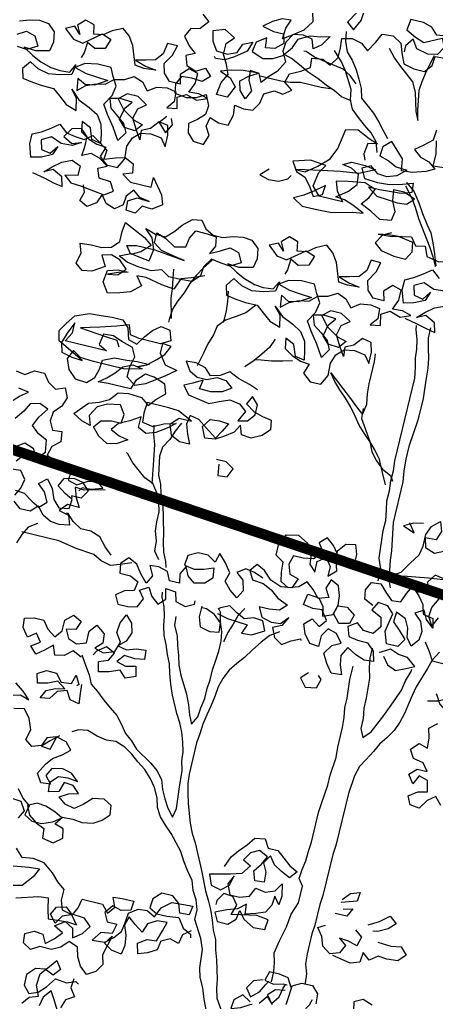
# Model space of a CAD drawing. Header units: inches. Extents: x 350994 to 353538, y 1581369 to 1583842.
# Drawn here: x 351421.626 to 351422.426, y 1583237.368 to 1583239.254 of the extents above; entities that cross this region are included whole.
import ezdxf

# ---------------------------------------------------------------- set-up
doc = ezdxf.new("R2010")
doc.units = ezdxf.units.IN
doc.header["$MEASUREMENT"] = 0
doc.linetypes.add('1', pattern=[0])
doc.linetypes.add('DASHDOTX2', pattern=[2, 1, -0.5, 0, -0.5])
doc.layers.add('CULVERT', color=255, linetype='1')
doc.layers.add('TREE', color=81, linetype='1')

# ---------------------------------------------------------------- blocks, each defined once
blk = doc.blocks.new('TREE_4')
at = {"color": 94}
for points in [[(-1019.7, 7750.7), (-993.7, 7730.4), (-1016.9, 7701.5), (-1048.7, 7692.9), (-1063.2, 7664), (-1040, 7635), (-1014, 7614.8), (-1043, 7600.4), (-1031.4, 7568.5), (-996.8, 7556.9), (-967.8, 7574.3), (-944.7, 7551.1), (-967.9, 7528), (-1005.4, 7530.9), (-1040.1, 7528.1), (-1054.6, 7499.2), (-1048.9, 7467.4), (-1008.4, 7461.5), (-973.7, 7470.2), (-944.8, 7487.5), (-927.5, 7452.8), (-930.4, 7421), (-953.5, 7397.9), (-979.6, 7377.7), (-973.8, 7345.9), (-950.7, 7322.7), (-913.1, 7319.8), (-901.5, 7354.5), (-918.8, 7383.4), (-913, 7415.2), (-881.2, 7403.6), (-846.5, 7403.6), (-837.8, 7441.1), (-840.7, 7475.8), (-808.9, 7470), (-777.1, 7472.9), (-759.7, 7501.8), (-753.9, 7536.5), (-722.1, 7553.8), (-690.3, 7550.9), (-664.2, 7571.1), (-693.1, 7591.4), (-684.4, 7623.2), (-649.7, 7640.5), (-620.8, 7660.7), (-623.6, 7692.5), (-586.1, 7698.2), (-557.2, 7683.8), (-536.9, 7715.5), (-536.9, 7750.2), (-539.7, 7782), (-505, 7790.7), (-470.3, 7782), (-444.3, 7761.7), (-424.1, 7796.4), (-409.6, 7828.2), (-372, 7831), (-340.2, 7813.7), (-328.7, 7781.9), (-314.2, 7747.1), (-276.7, 7738.4), (-239.1, 7738.4), (-218.8, 7764.4), (-215.9, 7796.2), (-184.1, 7799.1)], [(-192.6, 7943.6), (-186.9, 7908.9), (-158, 7891.6), (-186.9, 7874.2), (-227.4, 7868.5), (-250.5, 7891.7), (-282.3, 7900.4), (-325.7, 7900.4), (-331.5, 7862.8), (-296.8, 7845.4), (-265, 7833.8), (-207.1, 7862.7), (-192.7, 7833.8), (-210.1, 7804.9), (-241.9, 7799.1), (-282.4, 7807.8), (-302.6, 7836.8), (-322.8, 7807.9), (-322.9, 7787.6)], [(-510.7, 7880.3), (-533.9, 7839.9), (-507.9, 7819.6), (-490.5, 7857.2), (-487.6, 7889)], [(-658.2, 7845.8), (-649.6, 7814), (-672.7, 7779.3), (-707.4, 7753.3), (-736.4, 7733.1), (-733.4, 7770.7), (-721.9, 7802.5), (-753.7, 7799.6), (-782.6, 7782.3), (-811.5, 7759.2), (-771.1, 7750.5), (-736.4, 7750.4), (-727.7, 7718.6), (-753.8, 7695.5), (-785.6, 7689.8), (-788.4, 7724.4), (-820.3, 7701.3), (-826.1, 7666.7), (-785.6, 7652.2), (-750.9, 7660.8), (-722, 7678.1), (-695.9, 7712.8), (-684.3, 7744.6), (-646.7, 7764.8), (-612, 7770.5), (-580.2, 7779.2), (-600.5, 7744.5), (-626.5, 7724.3), (-638, 7756.1), (-669.8, 7761.9), (-704.5, 7756.2), (-721.9, 7724.4), (-724.8, 7692.6), (-707.5, 7657.9), (-727.8, 7620.3), (-751, 7597.2), (-771.2, 7571.2), (-785.6, 7600.1), (-817.4, 7603), (-814.6, 7568.3), (-797.3, 7536.5), (-811.8, 7504.7), (-834.9, 7527.9), (-843.5, 7559.7), (-817.5, 7582.8), (-788.5, 7600.1), (-840.6, 7597.3), (-881.1, 7588.6), (-915.8, 7577.1), (-878.2, 7562.6), (-855.1, 7536.6), (-872.5, 7496.1), (-910.1, 7496.1), (-904.2, 7539.5), (-886.9, 7571.3), (-901.3, 7603.1), (-918.6, 7634.9), (-918.6, 7672.5), (-895.4, 7698.5), (-933, 7718.8), (-973.5, 7704.4), (-964.8, 7669.7), (-944.6, 7640.7), (-907, 7637.8), (-875.2, 7652.2), (-863.6, 7684), (-831.8, 7698.5), (-843.4, 7663.8), (-881, 7634.9), (-910, 7617.6), (-941.8, 7614.7), (-947.5, 7620.5)], [(-531, 7808.1), (-525.3, 7776.3), (-510.8, 7741.5), (-487.7, 7718.4), (-467.5, 7689.5), (-450.2, 7660.5), (-435.8, 7631.6), (-427.1, 7599.8), (-375.1, 7559.3), (-352, 7536.1), (-328.9, 7510.1), (-308.7, 7486.9)], [(-374.9, 7787.7), (-348.9, 7758.7), (-322.9, 7735.6), (-270.9, 7695.1), (-253.6, 7663.2), (-236.3, 7599.6), (-221.9, 7570.7), (-230.5, 7605.4), (-236.3, 7637.2), (-242, 7671.9), (-239.1, 7703.7), (-233.3, 7741.3), (-218.8, 7799.1)], [(-331.9, 7432), (-343.4, 7466.7), (-366.5, 7492.8), (-395.4, 7513), (-421.4, 7533.3), (-447.4, 7556.4), (-461.8, 7585.4), (-467.6, 7620.1), (-502.2, 7677.9), (-522.4, 7704), (-554.2, 7735.8)], [(-456, 7643.2), (-482, 7666.3), (-510.9, 7680.8), (-542.7, 7686.6), (-577.4, 7692.5), (-615, 7698.3), (-646.8, 7709.9), (-655.4, 7709.9)], [(-458.9, 7582.5), (-493.6, 7588.3), (-522.5, 7602.8), (-554.3, 7614.4), (-586.1, 7628.9), (-623.7, 7643.3), (-658.4, 7660.7), (-690.2, 7675.2), (-713.3, 7681)], [(-1619.5, 7536.8), (-1590.6, 7554.1), (-1558.8, 7545.4), (-1541.5, 7513.6), (-1576.2, 7493.4), (-1608, 7496.3)], [(-1622.4, 7583.1), (-1587.7, 7594.6), (-1555.9, 7600.4), (-1524.1, 7597.4), (-1498.1, 7574.3), (-1492.3, 7539.6), (-1498.1, 7507.8), (-1544.4, 7496.3), (-1584.9, 7499.2), (-1550.2, 7478.9), (-1518.4, 7464.4), (-1480.8, 7452.8), (-1449, 7449.9), (-1414.3, 7452.8), (-1399.9, 7481.7), (-1405.7, 7447), (-1446.2, 7435.5), (-1483.8, 7429.7), (-1521.3, 7438.4), (-1553.1, 7455.8), (-1573.4, 7426.9), (-1564.7, 7395.1), (-1530, 7389.3), (-1495.4, 7386.3), (-1454.9, 7386.3), (-1428.9, 7366), (-1400, 7342.9), (-1362.4, 7331.3), (-1371, 7371.8), (-1394.1, 7397.8), (-1362.4, 7368.9), (-1321.9, 7351.5), (-1290.1, 7334.1), (-1269.9, 7305.2), (-1261.3, 7273.4), (-1255.5, 7241.6), (-1287.3, 7247.4), (-1301.7, 7285), (-1333.5, 7299.5), (-1327.8, 7264.8), (-1298.9, 7247.4), (-1267.1, 7235.8), (-1235.3, 7232.9), (-1246.9, 7198.2), (-1218, 7175), (-1180.4, 7175), (-1163, 7209.7), (-1165.9, 7253), (-1154.3, 7284.8), (-1131.1, 7307.9), (-1096.4, 7313.7), (-1058.8, 7307.9), (-1038.6, 7281.8), (-1038.6, 7322.3), (-1047.2, 7354.1), (-1079, 7359.9), (-1102.2, 7331.1), (-1131.1, 7316.6), (-1128.3, 7284.8), (-1148.5, 7316.6), (-1168.7, 7351.4), (-1160, 7386), (-1133.9, 7406.3), (-1168.6, 7426.5), (-1206.2, 7426.6), (-1232.2, 7403.5), (-1206.2, 7371.6), (-1162.9, 7345.6), (-1131.1, 7336.9), (-1151.4, 7310.9), (-1188.9, 7313.8), (-1212.1, 7336.9), (-1203.3, 7377.4), (-1183.1, 7403.4), (-1226.4, 7406.3), (-1261.1, 7397.7), (-1249.6, 7365.9), (-1220.7, 7345.6), (-1194.7, 7325.4), (-1180.3, 7296.4), (-1200.6, 7264.6), (-1226.5, 7305.1), (-1255.4, 7342.8), (-1275.6, 7374.6), (-1255.4, 7409.3), (-1249.5, 7443.9), (-1266.9, 7472.9), (-1281.3, 7501.8), (-1327.6, 7501.8), (-1370.9, 7493.2), (-1399.9, 7473), (-1359.4, 7461.4), (-1321.8, 7458.5), (-1281.3, 7455.5), (-1321.8, 7429.6), (-1353.6, 7423.8), (-1382.5, 7438.3), (-1376.8, 7397.8), (-1350.8, 7420.9), (-1318.9, 7435.3), (-1287.1, 7441.1), (-1261.1, 7464.2), (-1226.4, 7472.8), (-1197.5, 7490.2), (-1165.7, 7478.6), (-1142.6, 7452.5), (-1113.6, 7472.7), (-1078.9, 7478.5), (-1047.1, 7472.7), (-1044.3, 7438), (-1064.5, 7412), (-1029.8, 7417.7), (-1038.5, 7455.3), (-1009.5, 7472.6), (-972, 7461), (-937.3, 7475.5), (-969, 7484.2), (-1003.7, 7481.3), (-989.3, 7516), (-989.2, 7550.7), (-1021, 7559.4), (-1047.1, 7533.4), (-1038.4, 7501.6), (-1076, 7501.6), (-1099.1, 7524.8), (-1107.8, 7556.6), (-1087.5, 7591.3), (-1078.8, 7625.9), (-1113.5, 7626), (-1119.3, 7588.4), (-1139.6, 7562.4), (-1171.4, 7553.7), (-1206.1, 7545.1), (-1168.5, 7533.5), (-1130.9, 7527.7), (-1171.4, 7524.8), (-1203.2, 7527.8), (-1226.3, 7591.4), (-1246.5, 7620.3), (-1272.5, 7640.6), (-1307.2, 7623.3), (-1333.2, 7603), (-1365.1, 7597.3), (-1370.8, 7629.1), (-1402.6, 7637.8), (-1425.8, 7614.7), (-1411.3, 7585.8), (-1434.4, 7608.9), (-1463.4, 7594.5), (-1428.7, 7565.5), (-1394, 7559.7), (-1336.1, 7605.9), (-1304.3, 7594.3), (-1315.9, 7559.7), (-1350.6, 7551), (-1379.5, 7565.5), (-1382.5, 7527.9), (-1388.3, 7510.6)], [(-97.7, 7434.7), (-135.3, 7431.8), (-135.2, 7475.2), (-143.9, 7518.6)], [(-152.5, 7553.3), (-155.4, 7518.6), (-184.4, 7492.6), (-210.4, 7472.4), (-184.4, 7452.1), (-152.6, 7443.4), (-126.6, 7423.1), (-155.5, 7408.7), (-198.9, 7394.3), (-236.5, 7391.4), (-242.2, 7431.9), (-291.3, 7481.1), (-317.4, 7455.1), (-320.3, 7423.3), (-288.5, 7414.6), (-256.7, 7400.1), (-219.1, 7397.2), (-248.1, 7371.2), (-279.9, 7359.7), (-311.7, 7362.6), (-340.6, 7382.9), (-369.5, 7368.4), (-352.2, 7336.6), (-305.9, 7333.7), (-265.5, 7336.5), (-222.1, 7348.1), (-187.4, 7359.6), (-184.5, 7327.8), (-219.2, 7316.3), (-259.7, 7313.4), (-294.4, 7310.5), (-332, 7310.6), (-297.3, 7287.4), (-256.8, 7284.5), (-225, 7281.6), (-193.2, 7284.4), (-170.1, 7307.5), (-210.5, 7322), (-248.1, 7322.1), (-242.4, 7284.5), (-225.1, 7249.8), (-230.9, 7218), (-268.5, 7212.2), (-306, 7232.5), (-343.6, 7249.9), (-323.3, 7275.9), (-308.9, 7307.7), (-346.4, 7322.2), (-404.3, 7313.5), (-444.7, 7304.9), (-433.2, 7273.1), (-407.2, 7241.3), (-488.2, 7241.3), (-517.1, 7270.3), (-508.3, 7319.4), (-491, 7348.3), (-545.9, 7354.1), (-603.7, 7336.8), (-583.5, 7305), (-551.7, 7293.4), (-528.6, 7267.4), (-508.4, 7235.6), (-479.5, 7250), (-476.6, 7281.8), (-508.4, 7255.8), (-540.2, 7232.7), (-572, 7215.4), (-537.4, 7195.1), (-485.3, 7195.1), (-433.3, 7197.9), (-363.9, 7215.2), (-329.2, 7220.9), (-369.6, 7238.3), (-401.4, 7249.9), (-433.2, 7252.8), (-395.6, 7281.7), (-372.5, 7310.6), (-375.3, 7345.3), (-404.2, 7359.8), (-436, 7365.6), (-407.1, 7380), (-360.8, 7380), (-323.2, 7374.2), (-375.3, 7348.2), (-438.9, 7339.6), (-502.5, 7328.1), (-557.5, 7316.6), (-589.3, 7310.8), (-554.6, 7310.8), (-517, 7339.7), (-482.3, 7374.3), (-464.9, 7414.8), (-453.3, 7484.2), (-412.8, 7492.8), (-369.4, 7472.5), (-337.6, 7460.9), (-369.4, 7455.2), (-375.2, 7417.6), (-366.6, 7397.3)], [(-537, 7605.7), (-568.8, 7602.8), (-641.1, 7602.9), (-675.8, 7594.2), (-707.6, 7591.4), (-779.9, 7591.4)], [(-1057.6, 7383.5), (-1077.9, 7357.5), (-1049, 7328.6), (-1031.6, 7360.4), (-1040.3, 7380.6)], [(-210.5, 7356.7), (-178.7, 7333.6), (-152.7, 7298.8), (-132.5, 7267), (-109.4, 7235.2), (-89.2, 7209.2), (-74.8, 7177.3), (-60.3, 7142.6), (-48.8, 7110.8), (-45.9, 7105)], [(-210.5, 7345.2), (-181.6, 7310.4), (-161.4, 7281.5), (-141.2, 7246.8), (-80.6, 7160), (-63.3, 7131.1), (-48.8, 7102.1), (-48.8, 7099.3)], [(-1458, 7090.7), (-1414.6, 7082), (-1379.9, 7073.3), (-1348.1, 7067.5), (-1356.8, 7099.3), (-1391.5, 7116.7), (-1420.4, 7102.3), (-1397.2, 7125.4), (-1368.3, 7148.5), (-1336.5, 7162.9), (-1304.7, 7151.3), (-1304.7, 7116.6), (-1348.1, 7108), (-1322.1, 7087.7), (-1287.4, 7084.8), (-1241.2, 7079), (-1203.6, 7073.2), (-1174.6, 7093.4), (-1192, 7122.3), (-1232.4, 7125.2), (-1244, 7157), (-1215, 7171.5), (-1246.8, 7191.7), (-1278.6, 7200.4), (-1307.6, 7186), (-1304.6, 7217.8), (-1304.6, 7252.5), (-1330.6, 7275.7), (-1362.4, 7267), (-1382.7, 7235.2), (-1350.9, 7217.9), (-1319.1, 7229.4), (-1348, 7212.1), (-1385.6, 7209.2), (-1423.2, 7223.7), (-1455, 7206.4), (-1446.3, 7174.6), (-1414.5, 7168.8), (-1394.3, 7197.7), (-1405.9, 7165.9), (-1440.6, 7148.5), (-1475.3, 7139.9), (-1489.7, 7183.3), (-1489.7, 7218), (-1460.7, 7232.4), (-1431.8, 7252.6), (-1405.8, 7272.8), (-1376.9, 7249.7), (-1345.1, 7243.9), (-1313.3, 7240.9), (-1287.2, 7261.2), (-1258.3, 7243.8), (-1229.5, 7223.5), (-1232.4, 7191.7), (-1194.8, 7206.1), (-1163, 7214.8), (-1131.2, 7200.3), (-1125.4, 7168.5), (-1157.2, 7157), (-1125.4, 7136.7), (-1053.2, 7136.6), (-1053.1, 7171.3), (-1012.7, 7119.2), (-1001.2, 7087.4), (-1033, 7064.3), (-1067.7, 7067.2), (-1085.1, 7038.3), (-1116.9, 7041.3), (-1119.7, 7073.1), (-1090.8, 7090.4), (-1047.4, 7087.5), (-1082.1, 7093.3), (-1108.1, 7113.5), (-1128.4, 7087.5), (-1131.3, 7055.7), (-1157.3, 7035.5), (-1189.1, 7047.1), (-1209.4, 7073.2), (-1220.9, 7041.4), (-1249.9, 7021.2), (-1278.8, 7035.6), (-1270.1, 7067.4), (-1278.7, 7090.6)], [(-676.1, 7290.7), (-702.1, 7264.7), (-670.3, 7256), (-635.6, 7258.8), (-606.7, 7273.2), (-598, 7287.7)], [(-219.3, 7177.5), (-248.3, 7163), (-265.6, 7131.3), (-239.6, 7111), (-193.4, 7102.3), (-152.9, 7102.2), (-135.5, 7131.1), (-141.3, 7162.9), (-193.3, 7171.7), (-228, 7168.8), (-262.7, 7163.1), (-222.2, 7165.9), (-181.8, 7174.5), (-149.9, 7180.3), (-129.7, 7154.3), (-97.9, 7160), (-83.5, 7128.2), (-40.1, 7119.5), (-8.3, 7128.1), (-2.5, 7131)], [(-803.6, 6886), (-847, 6868.7), (-881.7, 6857.1), (-896.2, 6816.7), (-939.6, 6822.5), (-997.4, 6834.1), (-1029.2, 6831.3), (-1006.1, 6802.3), (-1037.9, 6773.4), (-1072.7, 6761.9), (-1113.1, 6750.4), (-1136.2, 6785.1), (-1130.4, 6825.6), (-1095.7, 6837.1), (-1061, 6837.1), (-1092.8, 6828.4), (-1127.5, 6814), (-1092.8, 6819.8), (-1069.7, 6845.8), (-1098.6, 6871.8), (-1130.4, 6880.5), (-1162.2, 6871.9), (-1142, 6837.1), (-1182.5, 6811.2), (-1214.3, 6805.4), (-1240.3, 6825.7), (-1231.6, 6863.2), (-1243.1, 6895.1), (-1205.5, 6897.9), (-1167.9, 6897.9), (-1136.1, 6906.5), (-1113, 6932.5), (-1112.9, 6967.2), (-1110, 6999), (-1078.2, 6984.5), (-1034.9, 6964.3), (-1006, 6944), (-1034.9, 6915.1), (-1066.7, 6897.8), (-1087, 6923.8), (-1055.1, 6932.5), (-994.4, 6932.4), (-884.6, 6920.8), (-925, 6926.6), (-968.4, 6935.3), (-997.3, 6955.6), (-997.3, 6990.2), (-962.6, 6978.7), (-927.9, 6958.4), (-890.3, 6967), (-884.5, 6998.8), (-870, 7027.7), (-829.5, 7027.7), (-797.7, 7024.8), (-792, 6993), (-806.5, 6964.1), (-771.8, 6981.4), (-742.8, 6998.7), (-711, 6990), (-693.7, 6958.2), (-728.4, 6938), (-760.2, 6940.9), (-794.9, 6946.7), (-815.2, 6914.9), (-818.1, 6883.1), (-841.3, 6857.1), (-881.7, 6854.3), (-922.2, 6854.3), (-951.1, 6871.7), (-985.8, 6860.1), (-1032.1, 6863.1), (-1072.6, 6868.9), (-1104.3, 6883.4), (-1066.7, 6900.7), (-1032.1, 6894.9), (-1000.3, 6891.9), (-994.4, 6932.4), (-1008.9, 6970), (-1037.7, 6996.1), (-1000.2, 6984.5), (-965.5, 6984.4), (-939.4, 7010.4), (-919.2, 7036.4), (-890.2, 7062.4), (-858.4, 7068.2), (-838.2, 7042.1), (-809.3, 7027.7), (-774.6, 7027.6), (-739.9, 7039.2), (-708.1, 7044.9), (-676.3, 7042), (-650.3, 7018.8), (-644.5, 6984.1), (-650.3, 6952.3), (-696.6, 6940.8), (-737.1, 6943.8), (-702.4, 6923.5), (-670.6, 6909), (-633.1, 6897.4), (-601.2, 6894.5), (-566.6, 6897.3), (-552.1, 6926.2), (-557.9, 6891.5), (-598.4, 6880), (-636, 6874.3), (-673.5, 6883), (-705.3, 6900.4), (-725.6, 6871.5), (-717, 6839.6), (-682.3, 6833.8), (-647.6, 6830.9), (-607.1, 6830.9), (-581.1, 6810.6), (-552.2, 6787.5), (-514.6, 6775.9), (-523.3, 6816.3), (-546.4, 6842.4), (-514.6, 6813.4), (-474.1, 6796.1), (-442.3, 6778.7), (-422.1, 6749.7), (-413.5, 6717.9), (-407.7, 6686.1), (-439.5, 6691.9), (-453.9, 6729.5), (-485.7, 6744), (-480, 6709.3), (-451.1, 6691.9), (-419.3, 6680.4), (-387.5, 6677.4), (-399.1, 6642.7), (-370.2, 6619.6), (-332.6, 6619.6), (-315.2, 6654.2), (-318.1, 6697.6), (-306.5, 6729.4), (-283.3, 6752.5), (-248.6, 6758.3), (-211.1, 6752.4), (-190.8, 6726.4), (-190.8, 6766.9), (-199.4, 6798.7), (-231.2, 6804.5), (-254.4, 6775.6), (-283.3, 6761.2), (-280.5, 6729.4), (-300.7, 6761.2), (-320.9, 6795.9), (-312.2, 6830.6), (-286.1, 6850.8), (-320.8, 6871.1), (-358.4, 6871.1), (-384.4, 6848), (-358.5, 6816.2), (-315.1, 6790.1), (-283.3, 6781.4), (-303.6, 6755.4), (-341.2, 6758.3), (-364.3, 6781.5), (-355.6, 6822), (-335.3, 6848), (-378.7, 6850.9), (-413.4, 6842.3), (-401.8, 6810.4), (-372.9, 6790.2), (-346.9, 6769.9), (-332.5, 6741), (-352.8, 6709.2), (-378.8, 6749.7), (-407.6, 6787.3), (-427.8, 6819.1), (-407.6, 6853.8), (-401.8, 6888.5), (-419.1, 6917.4), (-433.5, 6946.4), (-479.8, 6946.4), (-523.1, 6937.8), (-552.1, 6917.6), (-511.6, 6906), (-474, 6903), (-433.5, 6900.1), (-474.1, 6874.1), (-505.9, 6868.4), (-534.8, 6882.8), (-529, 6842.4), (-503, 6865.5), (-471.2, 6879.9), (-439.3, 6885.7), (-413.3, 6908.8), (-378.6, 6917.4), (-349.7, 6934.7), (-317.9, 6923.1), (-294.8, 6897.1), (-265.8, 6917.3), (-231.1, 6923), (-199.3, 6917.2), (-196.5, 6882.5), (-216.7, 6856.5), (-182, 6862.3), (-190.7, 6899.9), (-161.8, 6917.2), (-124.2, 6905.6), (-89.5, 6920), (-121.3, 6928.7), (-156, 6925.9), (-141.5, 6960.6), (-141.4, 6995.2), (-173.2, 7004), (-199.3, 6978), (-190.6, 6946.1), (-228.2, 6946.2), (-251.3, 6969.3), (-260, 7001.1), (-239.7, 7035.8), (-231, 7070.5), (-265.7, 7070.5), (-271.5, 7033), (-291.8, 7007), (-323.6, 6998.3), (-358.3, 6989.7), (-320.7, 6978.1), (-283.1, 6972.2), (-323.6, 6969.4), (-355.4, 6972.3), (-378.5, 7035.9), (-398.7, 7064.9), (-424.7, 7085.1), (-459.4, 7067.8), (-485.5, 7047.6), (-517.3, 7041.9), (-523, 7073.7), (-554.8, 7082.4), (-578, 7059.3), (-563.5, 7030.3), (-586.6, 7053.5), (-615.6, 7039.1), (-580.9, 7010.1), (-546.2, 7004.3), (-488.3, 7050.5), (-456.6, 7038.9), (-468.1, 7004.2), (-502.9, 6995.6), (-531.8, 7010.1), (-534.7, 6972.5), (-540.5, 6955.1)], [(-106.8, 6905.6), (-63.5, 6896.9), (-28.8, 6888.2), (3, 6882.4), (-5.6, 6914.2), (-40.3, 6931.5), (-69.2, 6917.1), (-46.1, 6940.2), (-17.1, 6963.3), (14.7, 6977.8)], [(3.2, 7026.9), (-34.4, 7024.1), (-72, 7038.6), (-103.8, 7021.2), (-95.2, 6989.4), (-63.4, 6983.6), (-43.1, 7012.5), (-54.7, 6980.7), (-89.4, 6963.4), (-124.1, 6954.8), (-138.5, 6998.1), (-138.5, 7032.8), (-109.6, 7047.3), (-80.7, 7067.5), (-54.6, 7087.7), (-25.7, 7064.5)], [(-792, 6943.8), (-815.2, 6912), (-832.6, 6880.2), (-847.1, 6848.4), (-858.6, 6813.8), (-873.1, 6782), (-884.7, 6750.2), (-887.7, 6712.6), (-887.7, 6703.9)], [(-913.5, 6883.2), (-907.8, 6851.4), (-902, 6816.7), (-899.2, 6784.9), (-881.9, 6721.3), (-881.9, 6718.4)], [(13.8, 6015), (13.8, 6055.4), (-0.6, 6090.1), (-9.2, 6185.6), (-9.2, 6220.3), (-14.9, 6255), (-20.7, 6286.8), (-20.6, 6321.5), (-23.5, 6356.2), (-23.5, 6390.9), (-26.3, 6425.6), (-26, 6714.7), (-31.8, 6749.4), (-40.4, 6781.2), (-43.3, 6813), (-49.1, 6844.8), (-60.6, 6876.6), (-63.5, 6891.1)], [(-14.3, 6893.9), (-14.3, 6859.2), (-5.7, 6824.5), (2.9, 6792.7), (8.7, 6758), (11.5, 6717.5), (17.3, 6653.9), (17.2, 6578.8), (8.4, 6483.4), (8.4, 6440), (11.3, 6399.5), (17, 6361.9), (16.9, 6220.2), (34.1, 6124.8), (37, 6093), (42.7, 6058.3), (48.5, 6026.5), (60, 6000.5)], [(-714, 6854.1), (-708.3, 6819.4), (-705.4, 6787.6), (-705.5, 6752.9), (-708.4, 6744.2)], [(-612.9, 6828), (-638.9, 6796.2), (-667.9, 6776), (-699.7, 6755.8), (-722.8, 6729.8), (-728.6, 6698), (-740.2, 6660.4), (-746.1, 6628.6), (-757.7, 6582.4)], [(-38, 6338.8), (-58.2, 6376.4), (-78.4, 6416.9), (-101.5, 6445.9), (-124.6, 6469), (-150.6, 6492.2), (-173.7, 6515.3), (-193.9, 6541.4), (-217, 6570.3), (-240.1, 6593.4), (-266.1, 6616.6), (-289.2, 6639.8), (-309.4, 6665.8), (-222.8, 6596.3), (-196.8, 6573.2), (-170.8, 6552.9), (-164.9, 6590.5), (-170.7, 6625.2), (-173.6, 6659.9), (-173.5, 6738), (-176.3, 6764)], [(-520.4, 6732.5), (-532, 6700.7), (-552.3, 6671.8), (-572.6, 6645.8), (-595.7, 6619.8), (-598.6, 6616.9)], [(-538, 6550.4), (-569.7, 6561.9), (-610.2, 6573.5), (-644.9, 6588), (-673.8, 6567.8), (-705.6, 6559.2), (-728.8, 6582.3), (-763.4, 6591), (-798.1, 6588.2), (-777.9, 6559.2), (-749, 6544.8), (-714.3, 6544.7), (-682.5, 6559.2), (-650.7, 6556.2), (-624.7, 6536), (-653.6, 6515.8), (-691.2, 6507.1), (-731.7, 6507.2), (-725.9, 6539), (-757.7, 6521.6), (-786.6, 6507.2), (-763.5, 6478.3), (-688.4, 6466.6), (-656.6, 6481.1), (-621.9, 6495.5), (-587.2, 6489.7), (-561.2, 6469.4), (-578.5, 6431.8), (-546.7, 6440.5), (-526.5, 6466.5), (-526.4, 6501.2), (-549.5, 6524.3), (-564, 6495.4), (-532.2, 6475.2), (-500.4, 6466.5), (-468.6, 6460.7), (-462.9, 6428.8), (-486, 6402.8), (-520.8, 6385.5), (-555.5, 6388.5), (-567, 6420.3), (-581.5, 6391.4), (-610.4, 6371.2), (-639.3, 6353.8), (-674, 6348.1), (-691.3, 6385.7), (-671.1, 6414.6), (-639.3, 6417.4), (-607.5, 6414.5), (-622, 6385.6), (-639.3, 6356.7), (-676.9, 6382.8), (-708.7, 6405.9), (-740.5, 6411.8), (-746.3, 6380), (-734.7, 6348.1), (-720.3, 6316.3), (-755, 6316.4), (-786.8, 6330.8), (-801.2, 6368.4), (-775.2, 6394.4), (-731.8, 6394.4), (-783.8, 6417.6), (-818.5, 6420.5), (-893.7, 6420.6), (-896.6, 6383), (-893.8, 6351.2), (-856.2, 6345.4), (-821.5, 6362.7), (-781, 6374.2), (-807, 6351.1), (-841.7, 6328), (-873.6, 6316.5), (-902.5, 6330.9), (-902.4, 6368.5), (-937.1, 6345.4), (-971.9, 6328.1), (-992.1, 6302.1), (-960.3, 6287.6), (-928.5, 6281.8), (-963.2, 6258.7), (-995.1, 6253), (-1026.8, 6270.3), (-1052.8, 6296.4), (-1032.6, 6322.4), (-997.9, 6331), (-963.2, 6331), (-960.3, 6362.8), (-980.5, 6391.7), (-1023.8, 6383.1), (-1055.7, 6365.8), (-1075.9, 6331.1), (-1064.4, 6299.3), (-1096.2, 6308), (-1128, 6325.4), (-1087.5, 6371.6), (-1052.8, 6383.1), (-1020.9, 6400.4), (-997.8, 6429.3), (-963.1, 6435.1), (-916.8, 6432.2), (-887.9, 6411.9), (-867.7, 6437.9), (-838.7, 6463.9), (-850.3, 6495.7), (-890.7, 6510.2), (-922.5, 6513.1), (-948.6, 6484.2), (-960.2, 6452.4), (-1038.2, 6452.5), (-1072.9, 6449.6), (-1046.9, 6469.9), (-1023.7, 6493), (-1003.5, 6519), (-971.7, 6533.4), (-937, 6527.6), (-994.8, 6513.2), (-1104.7, 6513.3), (-1150.9, 6516.2), (-1179.8, 6533.6), (-1194.3, 6501.8), (-1179.9, 6467.1), (-1151, 6441), (-1110.5, 6438.1), (-1087.4, 6461.2), (-1078.7, 6493), (-1075.8, 6524.8), (-1038.2, 6542.1), (-994.8, 6545), (-960.1, 6547.8), (-916.7, 6547.8), (-954.3, 6530.5), (-925.4, 6544.9), (-896.5, 6570.9), (-873.3, 6594), (-858.8, 6625.8), (-890.6, 6628.7), (-890.7, 6594), (-864.7, 6559.3), (-821.3, 6550.6), (-856, 6521.7), (-913.9, 6481.3), (-948.6, 6466.9), (-980.4, 6490), (-980.3, 6524.7), (-971.6, 6562.3), (-986.1, 6591.2), (-1026.5, 6602.8), (-1058.3, 6614.4), (-1093, 6611.6), (-1098.8, 6574), (-1069.9, 6559.5), (-1214.5, 6559.6), (-1197.1, 6591.4), (-1197.1, 6626.1), (-1214.5, 6585.7), (-1226.1, 6551), (-1217.4, 6519.2), (-1179.9, 6510.5), (-1142.3, 6507.5), (-1234.8, 6553.9), (-1243.4, 6588.6), (-1226, 6617.5), (-1202.9, 6649.3), (-1156.6, 6669.5), (-1116.1, 6672.3), (-1078.5, 6675.2), (-1040.9, 6675.1), (-1017.8, 6652), (-1006.3, 6614.4), (-974.5, 6605.7), (-954.2, 6637.5), (-934, 6663.5), (-907.9, 6683.7), (-876.1, 6677.9), (-864.6, 6643.2), (-896.4, 6625.9), (-971.6, 6625.9), (-1003.4, 6631.7), (-1014.9, 6663.5), (-1055.4, 6649.1), (-1110.4, 6631.8), (-1174, 6614.5), (-1116.2, 6608.7), (-1081.5, 6605.8), (-1043.9, 6602.9), (-1032.3, 6582.6)], [(-445.3, 6674.6), (-477.1, 6665.9), (-514.7, 6657.3), (-549.4, 6651.6), (-569.7, 6648.7)], [(-173.6, 6573.1), (-170.8, 6538.5), (-124.6, 6469), (-110.1, 6437.2), (-87, 6411.2), (-61, 6388), (-29.2, 6373.5), (-17.7, 6356.2)], [(-1353.4, 6421), (-1321.6, 6415.2), (-1292.7, 6435.4), (-1258, 6435.4), (-1237.8, 6409.3), (-1208.9, 6391.9), (-1177.1, 6403.5), (-1162.6, 6371.7), (-1174.2, 6339.9), (-1197.4, 6313.9), (-1200.3, 6282.1), (-1185.9, 6253.1), (-1154.1, 6256), (-1148.3, 6221.3), (-1174.4, 6198.2), (-1183.1, 6166.4), (-1151.3, 6154.8), (-1113.7, 6154.8), (-1090.6, 6131.6), (-1093.5, 6099.8), (-1061.7, 6091.1), (-1029.9, 6111.3), (-998.1, 6120), (-972.1, 6099.7), (-1009.7, 6088.2), (-1041.5, 6085.3), (-1050.2, 6073.8)], [(-1281.4, 6123.1), (-1261.1, 6149.1), (-1298.7, 6166.5), (-1266.9, 6189.6), (-1235.1, 6178), (-1217.8, 6146.2), (-1191.7, 6175.1), (-1197.5, 6215.6), (-1229.3, 6230), (-1255.3, 6253.2), (-1240.8, 6285), (-1217.6, 6319.7), (-1249.4, 6331.3), (-1281.2, 6322.6), (-1295.7, 6293.7), (-1318.9, 6261.9)], [(-1347.7, 6314), (-1321.7, 6340), (-1295.7, 6360.2), (-1330.3, 6366)], [(-763.6, 6380), (-778.1, 6348.2), (-789.7, 6316.4), (-807.1, 6284.6), (-810, 6252.8), (-798.5, 6189.2), (-784.1, 6160.3), (-775.4, 6128.4), (-761, 6096.6), (-735.1, 6001.2), (-729.3, 5969.4), (-720.7, 5937.6), (-706.2, 5908.6), (-700.5, 5888.4)], [(-853.3, 6351.1), (-847.5, 6319.3), (-836, 6287.5), (-824.5, 6218.1), (-813, 6154.5)], [(-607.6, 6272.9), (-601.9, 6235.3), (-570, 6238.1), (-555.6, 6269.9), (-584.5, 6287.3), (-619.2, 6287.3)], [(-729.4, 5908.7), (-749.6, 5934.7), (-752.4, 5969.4), (-764, 6001.2), (-766.8, 6033), (-766.8, 6067.7), (-775.5, 6099.5), (-789.9, 6128.5), (-810.1, 6157.4), (-841.9, 6169), (-893.9, 6209.5), (-917, 6235.5), (-922.8, 6238.4)], [(444.7, 6084), (369.5, 6084), (311.7, 6078.3), (248, 6072.6), (178.6, 6064), (106.3, 6052.5), (48.5, 6040.9), (83.2, 6061.2), (106.4, 6098.7), (129.6, 6133.4), (135.4, 6165.2), (135.4, 6205.7), (147, 6237.5), (173, 6260.6), (184.6, 6228.8), (173, 6197), (135.4, 6194.1), (144, 6162.3), (178.7, 6150.7), (207.6, 6165.1), (222.1, 6194)], [(118.1, 6240.4), (86.3, 6234.6), (54.5, 6217.3), (94.9, 6202.8), (74.7, 6228.9), (71.8, 6231.8)], [(-1258.4, 6007.4), (-1243.9, 6036.3), (-1238.1, 6068.1), (-1258.3, 6094.2), (-1290.1, 6091.3)], [(-963.4, 6096.8), (-1001, 6088.2), (-1032.8, 6079.5), (-1064.6, 6082.4), (-1053.1, 6047.7), (-1035.7, 6018.8), (-1076.2, 6018.8), (-1099.4, 5992.8), (-1064.7, 5984.1), (-1053.2, 5952.3), (-1087.9, 5946.6), (-1119.7, 5949.5), (-1148.6, 5964), (-1171.7, 5990), (-1194.8, 5966.9), (-1229.5, 5966.9), (-1255.5, 5987.2)], [(-1261.3, 6024.8), (-1229.5, 6021.9), (-1197.7, 6001.6), (-1168.8, 5987.1), (-1145.6, 6010.2), (-1162.9, 6042.1), (-1188.9, 6065.2), (-1162.9, 6088.3), (-1139.8, 6059.4), (-1125.4, 6024.7), (-1102.3, 6001.5), (-1067.6, 6007.3), (-1064.6, 6039.1), (-1093.5, 6053.6), (-1122.4, 6073.8), (-1108, 6102.7), (-1076.1, 6111.4), (-1044.3, 6105.6), (-1018.3, 6079.5), (-1035.7, 6050.6), (-1070.4, 6050.6), (-1067.5, 6044.9)], [(16.6, 5928.2), (-15.2, 5942.7), (-20.9, 5974.5), (-6.5, 6003.4), (25.3, 6006.3), (48.5, 5983.1), (74.5, 5960), (106.3, 5962.8), (117.9, 5994.6), (132.3, 6023.5), (161.2, 5997.5), (181.4, 5971.4), (190.1, 5939.6), (224.8, 5933.8), (233.4, 5902), (204.5, 5925.2), (190.1, 5954.1), (161.2, 5936.8), (187.2, 5913.6), (198.7, 5881.8), (195.8, 5850), (175.5, 5824), (155.3, 5850), (149.6, 5881.8), (135.1, 5910.8), (100.4, 5925.2), (97.5, 5890.6), (123.5, 5867.4), (149.5, 5841.4), (132.2, 5812.5), (91.7, 5812.5), (77.3, 5853), (88.9, 5916.6), (65.8, 5939.7), (31.1, 5942.7), (16.6, 5913.8), (51.3, 5896.4), (59.9, 5864.6), (39.6, 5835.7), (5, 5838.6), (-21, 5858.9), (-50, 5838.6), (-38.4, 5806.8), (-6.6, 5801), (28.1, 5801), (54.1, 5777.8), (62.7, 5743.1), (30.9, 5740.3), (-0.9, 5751.9), (-32.7, 5769.2), (-50.1, 5737.4), (-44.3, 5705.6), (-32.8, 5673.8), (-67.5, 5671), (-90.6, 5699.9), (-107.9, 5731.7), (-87.6, 5763.5), (-58.7, 5777.9), (-81.8, 5806.9), (-113.6, 5815.6), (-131, 5786.7), (-131, 5749.1), (-162.8, 5752), (-185.9, 5780.9), (-197.5, 5812.8), (-174.3, 5835.9), (-145.4, 5815.6), (-125.1, 5841.6), (-148.3, 5873.4), (-180.1, 5870.6), (-214.7, 5876.4), (-208.9, 5914), (-168.5, 5911), (-148.2, 5885), (-142.5, 5853.2), (-107.8, 5867.6), (-99.1, 5899.4), (-67.3, 5902.3), (-38.4, 5882), (-47.1, 5850.2), (-81.8, 5841.6), (-107.8, 5870.5), (-99.1, 5902.3), (-101.9, 5934.1), (-113.5, 5965.9), (-142.4, 5980.4), (-154, 5948.6), (-136.6, 5919.7), (-171.3, 5908.1), (-194.5, 5934.2), (-220.5, 5954.5), (-243.6, 5931.3), (-278.3, 5919.8), (-307.2, 5934.3), (-313, 5966.1), (-315.8, 6000.8), (-344.7, 6018.2), (-344.7, 6052.9), (-327.3, 6093.3), (-286.8, 6102), (-249.3, 6081.7), (-229, 6049.9), (-226.2, 6015.2), (-203.1, 5992), (-203, 6029.6), (-177, 6049.8), (-156.8, 6023.8), (-156.8, 5989.1), (-130.8, 6015.1), (-142.3, 6049.8), (-145.2, 6081.6), (-122, 6110.5), (-90.2, 6116.2), (-78.7, 6084.4), (-78.7, 6049.7), (-116.3, 6044), (-142.3, 6070), (-162.5, 6096.1), (-188.5, 6116.3), (-211.7, 6093.2), (-191.4, 6064.3), (-217.5, 6035.4), (-252.2, 6029.7), (-286.9, 6029.7), (-295.6, 5997.9), (-284.1, 5966.1), (-252.3, 5957.4), (-266.7, 5922.7), (-304.3, 5916.9), (-341.9, 5931.4), (-370.8, 5957.5), (-399.7, 5972), (-420, 5946), (-402.6, 5917), (-365.1, 5914.1), (-333.3, 5899.6), (-304.4, 5876.5), (-266.8, 5862), (-290, 5838.9), (-324.7, 5833.1), (-359.4, 5833.1), (-342, 5801.3), (-307.3, 5792.6), (-275.5, 5795.5), (-252.4, 5821.5), (-269.8, 5789.7), (-298.7, 5775.3), (-284.3, 5743.4), (-255.4, 5726.1), (-226.4, 5746.3), (-197.5, 5760.7), (-194.6, 5754.9)], [(218.9, 5850), (239.1, 5821), (256.5, 5792.1), (294, 5792.1)], [(242.1, 5939.6), (227.7, 5907.8), (210.3, 5936.7), (213.2, 5968.5), (230.6, 6003.2)], [(236.5, 6072.6), (198.9, 6078.4), (178.6, 6049.5), (190.2, 6017.7), (155.5, 6009), (135.2, 6029.3)], [(-891.3, 5885.7), (-917.3, 5908.8), (-943.3, 5937.8), (-978, 5949.4), (-1012.7, 5949.4), (-1044.5, 5966.8), (-1067.6, 5989.9), (-1073.4, 5989.9)], [(-370.8, 5931.5), (-402.6, 5943.1), (-434.4, 5948.9), (-460.5, 5928.7), (-434.5, 5908.4), (-425.8, 5873.7), (-440.3, 5844.8), (-469.2, 5865.1), (-492.3, 5891.1), (-483.6, 5922.9), (-506.7, 5951.8), (-532.7, 5977.9), (-541.4, 5946.1), (-570.3, 5963.4), (-605, 5963.5), (-636.8, 5946.2), (-639.7, 5911.5), (-605, 5905.7), (-573.2, 5914.3), (-541.4, 5925.8), (-535.7, 5891.1), (-558.8, 5868), (-593.5, 5859.4), (-619.5, 5879.6), (-634, 5908.6), (-648.4, 5879.7), (-642.7, 5847.9), (-677.4, 5847.9), (-691.8, 5876.8), (-723.6, 5885.5), (-755.4, 5882.7), (-738.1, 5850.8), (-752.6, 5821.9), (-778.6, 5848), (-798.8, 5876.9), (-830.6, 5891.4), (-853.7, 5865.4), (-848, 5833.6), (-810.4, 5833.6), (-781.5, 5819.1), (-787.3, 5787.3), (-819.1, 5778.6), (-845.2, 5758.4), (-830.7, 5729.5), (-796, 5729.5), (-764.2, 5735.2), (-749.7, 5767), (-770, 5793), (-741, 5810.4), (-723.7, 5781.4), (-697.7, 5761.2), (-674.5, 5784.3), (-683.2, 5819), (-648.5, 5816.1), (-639.9, 5784.3), (-605.2, 5775.5), (-576.2, 5790), (-576.2, 5801.5)], [(-1160.2, 5932.2), (-1189.1, 5912), (-1203.6, 5883.1), (-1215.2, 5851.3)], [(-816.1, 5876.9), (-853.7, 5862.5), (-885.6, 5851), (-920.2, 5859.7), (-949.1, 5874.2), (-1012.7, 5880), (-1076.3, 5891.6), (-1206.4, 5891.7)], [(273.8, 5826.8), (256.5, 5795), (247.8, 5763.2), (224.6, 5693.8), (218.8, 5662), (212.9, 5627.3), (207.1, 5595.5), (198.4, 5563.7), (186.8, 5532), (169.5, 5503.1), (149.2, 5474.2), (134.7, 5445.3), (117.3, 5413.5), (100, 5384.6), (91.2, 5349.9), (85.4, 5286.3), (85.2, 5104.1), (82.3, 5072.3), (82.2, 4927.8), (79.3, 4896), (79.2, 4823.7), (76.3, 4791.9), (76.2, 4722.5), (79.1, 4687.8), (90.6, 4656), (93.5, 4624.2), (93.5, 4618.4)], [(-909, 5533), (-888.8, 5501.1), (-868.6, 5472.2), (-854.1, 5443.3), (-828.1, 5423), (-799.2, 5399.9), (-773.2, 5379.6), (-744.3, 5359.3), (-721.2, 5333.3), (-701, 5307.2), (-675, 5287), (-651.9, 5263.8), (-594.1, 5229.1), (-568.1, 5208.8), (-545, 5182.8), (-533.5, 5151), (-519, 5122), (-501.7, 5093.1), (-478.6, 5067.1), (-472.8, 5098.9), (-475.6, 5130.7), (-478.5, 5165.4), (-484.2, 5229), (-492.9, 5260.8), (-495.7, 5292.6), (-504.4, 5324.4), (-515.9, 5356.2), (-530.3, 5385.2), (-547.7, 5414.1), (-576.5, 5471.9), (-591, 5506.6), (-602.5, 5541.3), (-611.1, 5573.2), (-625.6, 5602.1), (-637.1, 5633.9), (-651.5, 5662.8), (-660.2, 5694.6), (-665.9, 5726.4), (-674.6, 5758.3), (-689, 5787.2), (-691.9, 5804.5)], [(-628.3, 5735.1), (-625.5, 5703.3), (-608.2, 5671.5), (-599.5, 5639.6), (-588, 5607.8), (-579.3, 5576), (-564.9, 5544.2), (-530.3, 5486.3), (-515.8, 5451.6), (-504.3, 5419.8), (-489.9, 5390.9), (-475.4, 5419.8), (-472.5, 5451.6), (-466.6, 5486.3), (-466.6, 5521), (-463.7, 5552.8), (-463.7, 5587.5), (-460.7, 5622.2), (-457.8, 5654), (-457.8, 5688.7), (-463.5, 5720.5), (-475.1, 5752.3), (-483.7, 5784.1), (-489.5, 5792.8)], [(-492.4, 5778.3), (-454.8, 5769.6), (-385.4, 5763.8), (-397, 5732), (-362.3, 5734.8), (-321.8, 5757.9), (-336.3, 5789.8), (-368.1, 5792.7), (-399.9, 5781.1), (-428.8, 5795.6), (-457.7, 5813), (-486.6, 5798.6), (-495.3, 5792.8)], [(-405.6, 5815.8), (-423, 5786.9), (-431.7, 5755.1), (-443.3, 5723.4), (-449.1, 5691.6), (-449.1, 5688.7)], [(91.6, 5769.1), (111.8, 5743.1), (143.6, 5731.5), (175.5, 5745.9), (204.4, 5760.3), (172.6, 5783.5), (140.8, 5786.4), (109, 5798), (80.1, 5780.7), (74.3, 5777.8)], [(-550.2, 5790), (-550.3, 5752.4), (-538.7, 5720.5), (-504, 5711.8), (-472.2, 5717.6), (-475.1, 5749.4), (-501.1, 5772.6), (-532.9, 5784.2), (-547.3, 5784.2)], [(-272.7, 5766.6), (-301.6, 5746.4), (-324.8, 5717.5), (-347.9, 5685.7), (-368.2, 5653.9), (-388.5, 5627.9), (-408.7, 5599), (-423.2, 5567.2), (-431.9, 5535.4), (-434.8, 5500.7), (-440.6, 5466), (-446.5, 5434.2), (-452.3, 5399.5), (-455.2, 5364.8), (-458.1, 5333), (-458.2, 5223.2), (-455.4, 5191.4), (-446.7, 5159.6), (-438.1, 5124.8), (-415, 5061.2), (-400.6, 5029.4), (-383.2, 5000.5), (-340, 4913.7), (-311.1, 4850.1), (-293.8, 4821.1), (-279.3, 4792.2), (-264.9, 4757.5), (-253.4, 4725.7), (-239, 4696.8), (-230.3, 4662.1), (-218.8, 4630.2), (-201.5, 4566.6), (-195.7, 4534.8), (-187.1, 4503), (-135.1, 4424.9)], [(48.3, 5786.5), (48.2, 5751.8), (54, 5720), (62.6, 5685.3), (68.4, 5615.9), (68.3, 5581.2), (74.1, 5546.5), (74, 5511.8), (88.5, 5482.9), (111.6, 5508.9), (140.6, 5572.5), (152.2, 5604.3), (166.7, 5638.9), (178.3, 5670.7), (184.1, 5705.4), (195.7, 5740.1), (195.7, 5748.8)], [(-909, 5524.3), (-940.8, 5538.8), (-966.8, 5515.7), (-998.6, 5509.9), (-1010.2, 5541.7), (-1036.2, 5518.6), (-1062.2, 5498.4), (-1085.4, 5521.5), (-1056.4, 5541.8), (-1076.6, 5567.8), (-1102.7, 5547.6), (-1125.8, 5576.5), (-1128.6, 5608.3), (-1096.8, 5617), (-1062.1, 5616.9), (-1041.9, 5590.9), (-1013, 5570.6), (-992.8, 5596.6), (-992.7, 5634.2), (-966.7, 5657.3), (-937.8, 5642.8), (-949.4, 5611.1), (-981.2, 5605.3), (-966.8, 5576.4), (-935, 5564.8), (-903.2, 5576.3), (-903.1, 5616.8), (-882.9, 5642.8), (-851.1, 5619.6), (-848.2, 5587.8), (-871.4, 5564.7), (-839.6, 5556), (-802, 5570.4), (-790.4, 5605.1), (-810.6, 5634.1), (-807.7, 5668.8), (-793.2, 5700.5), (-770.1, 5677.4), (-761.4, 5645.6), (-773, 5613.8), (-796.2, 5590.7), (-764.4, 5584.9), (-732.5, 5596.4), (-700.7, 5599.3), (-697.9, 5567.5), (-729.7, 5561.7), (-767.3, 5564.6), (-787.5, 5538.6), (-755.7, 5529.9), (-721, 5538.6), (-712.4, 5503.9), (-747.1, 5489.4), (-770.2, 5512.6), (-804.9, 5498.2), (-839.6, 5489.5), (-848.3, 5524.2), (-816.4, 5535.8), (-802, 5564.7), (-833.8, 5579.1), (-862.7, 5556), (-871.4, 5541.6)], [(-19.3, 4601.1), (-19.3, 4635.8), (-25, 4667.6), (-33.7, 4699.5), (-25, 4742.8), (-13.3, 4794.9), (-7.5, 4841.1), (7, 4884.5), (7, 4942.3), (-10.3, 4965.4), (-7.4, 4997.2), (-1.6, 5029), (-1.5, 5063.7), (1.4, 5095.5), (1.5, 5199.6), (4.4, 5231.4), (7.3, 5266.1), (10.2, 5297.9), (10.3, 5332.6), (16.1, 5396.2), (13.3, 5430.9), (13.3, 5500.3), (10.5, 5535), (4.7, 5566.8), (4.7, 5601.5), (-1, 5665.1), (-0.9, 5711.4)], [(273.7, 5656.2), (308.4, 5664.8), (343.1, 5682.2), (374.9, 5699.5), (363.3, 5664.8), (345.9, 5635.9), (317.1, 5656.2), (299.7, 5685.1), (296.8, 5685.1)], [(-142.7, 5653.7), (-165.8, 5630.6), (-142.7, 5604.5), (-105.1, 5610.3), (-96.4, 5642.1), (-108, 5653.7)], [(400.6, 5320.7), (377.5, 5346.7), (351.4, 5326.5), (331.2, 5294.7), (299.4, 5297.7), (284.9, 5326.6), (313.9, 5346.8), (345.7, 5355.4), (337, 5393), (305.3, 5401.7), (290.8, 5369.9), (270.6, 5398.9), (293.7, 5422), (328.4, 5422), (308.2, 5448), (273.5, 5453.8), (256.2, 5482.7), (279.3, 5508.7), (311.1, 5500), (308.3, 5534.7), (299.6, 5566.5), (325.7, 5589.6)], [(-885.9, 5434.6), (-883.1, 5402.8), (-880.2, 5368.1), (-912, 5373.9), (-929.3, 5402.9), (-961.1, 5391.3), (-981.4, 5362.4), (-1013.2, 5356.7), (-998.7, 5385.6), (-969.8, 5400), (-938, 5405.8), (-966.9, 5426), (-998.7, 5411.6), (-1033.4, 5403), (-1042.1, 5434.8), (-1013.1, 5452.1), (-978.4, 5452.1), (-955.3, 5426), (-920.6, 5428.9), (-911.9, 5460.7), (-894.6, 5431.7), (-900.4, 5426)], [(-1030.4, 5001.8), (-994.2, 4999.5), (-975.1, 4970.2), (-989.6, 4941.8)], [(-1013.7, 5039.1), (-990.5, 5010.8), (-962.7, 4989.8), (-969.9, 4956.7), (-941.5, 4942.2), (-907.8, 4941.4), (-871.3, 4955.9), (-844.5, 4976.7), (-872.9, 4991.2), (-906.9, 5002.4), (-939, 5005.6), (-969.2, 4990.4), (-954, 4960.3), (-926.2, 4939.4), (-896.2, 4927.3), (-893, 4894.4), (-853.5, 4886.6), (-825.2, 4909.7), (-832.4, 4941.7), (-863.9, 4951.3), (-842.9, 4979.1), (-807.7, 4980.8), (-775.5, 4977.5), (-737.2, 4984.1), (-709.5, 5000.8), (-687.6, 5024.6), (-690.9, 5057.4), (-719.3, 5072), (-757.6, 5065.4), (-785, 5038.3), (-811.8, 5017.6), (-844.9, 5024.8), (-870.2, 5044.2), (-842.5, 5060.9), (-809.1, 5070.6), (-832.9, 5092.4), (-865.1, 5095.7), (-876.3, 5061.7), (-909.7, 5052.1), (-912.9, 5084.9), (-889.5, 5111.1), (-856.7, 5114.3), (-822.1, 5109.6), (-848.3, 5133), (-881.4, 5140.2), (-917.3, 5132.1), (-931.8, 5103.7), (-909.6, 5079.3), (-942.4, 5076.1), (-961.5, 5105.3), (-942.4, 5141.1), (-922.9, 5166.4), (-893.7, 5185.6), (-869.4, 5207.9), (-891.7, 5232.2), (-927.2, 5240.9), (-958.2, 5229.8), (-970.3, 5199.8), (-1001.3, 5188.6), (-1026.6, 5208), (-1017.9, 5243.5), (-1032.4, 5280.1), (-1055.6, 5308.4), (-1091.5, 5300.3)], [(-1113.3, 5341.5), (-1079.9, 5351.1), (-1048.4, 5341.4), (-1074.6, 5364.9), (-1104.8, 5387.4)], [(-213.2, 4456.8), (-227.6, 4488.6), (-242, 4526.2), (-259.3, 4558), (-268, 4589.8), (-273.7, 4653.4), (-288.1, 4688.1), (-322.8, 4746), (-322.7, 4780.7), (-334.3, 4812.5), (-351.6, 4841.4), (-363.1, 4873.2), (-386.2, 4902.2), (-406.4, 4931.1), (-423.8, 4960), (-470, 5012.1), (-496, 5035.3), (-519.1, 5058.4), (-536.4, 5087.4), (-545, 5119.2), (-562.4, 5151), (-582.6, 5177), (-608.6, 5203.1), (-637.5, 5223.3), (-663.5, 5243.6), (-692.4, 5261), (-727.1, 5272.6), (-758.9, 5269.7), (-793.6, 5275.5), (-828.2, 5287.1), (-860.1, 5281.4), (-880.3, 5269.8)], [(-917.9, 5246.7), (-946.8, 5220.7), (-970, 5197.6), (-938.2, 5194.7), (-926.6, 5240.9)], [(-267.6, 4945.4), (-253.2, 4983), (-232.9, 5009), (-209.7, 5035), (-189.5, 5063.9), (-154.8, 5069.7), (-137.4, 5040.7), (-102.8, 5040.7), (-50.7, 5000.2), (-21.8, 4985.7), (-42.1, 4959.7), (-73.9, 4974.2), (-102.8, 4991.5), (-123, 5017.6), (-140.4, 4988.7), (-126, 4959.8), (-123.1, 4925.1), (-154.9, 4922.2), (-166.4, 4954), (-146.2, 4982.9), (-131.7, 5011.8), (-163.5, 5026.3), (-192.4, 5011.9), (-209.8, 4983), (-180.9, 4968.5), (-204, 4936.7), (-241.6, 4925.2), (-311, 4907.9), (-296.6, 4873.2), (-261.9, 4864.5), (-235.9, 4887.6), (-227.2, 4922.3), (-241.7, 4890.5), (-227.2, 4855.8), (-192.6, 4855.7), (-160.7, 4867.3), (-146.3, 4899.1), (-111.6, 4893.2), (-79.7, 4904.8), (-62.4, 4933.7), (-53.7, 4893.2), (-56.7, 4861.4), (-76.9, 4887.4), (-79.8, 4855.6), (-94.3, 4826.7), (-126.1, 4815.2), (-160.8, 4803.7), (-163.7, 4838.4), (-189.7, 4815.3), (-224.4, 4803.7), (-262, 4786.4), (-247.6, 4757.5), (-210, 4757.4), (-186.8, 4780.6), (-181, 4812.4), (-160.8, 4786.3), (-123.2, 4766), (-82.8, 4768.9), (-79.8, 4803.6), (-120.3, 4809.4), (-175.3, 4797.9), (-207.1, 4792.1), (-195.5, 4826.8), (-215.7, 4852.9), (-247.5, 4855.8), (-264.9, 4826.9), (-264.9, 4812.4)], [(148.7, 4930.6), (171.8, 4956.6), (203.7, 4968.1), (200.7, 4936.3), (148.7, 4919)], [(160.2, 4898.8), (192, 4907.4), (177.6, 4878.5), (137.1, 4878.6)], [(255.6, 4866.9), (290.3, 4887.1), (322.2, 4913.1), (348.2, 4892.8), (325, 4869.7), (293.2, 4852.4), (275.8, 4849.5)], [(-933.8, 4674.7), (-858.6, 4697.7), (-826.8, 4700.6), (-818.2, 4663), (-809.5, 4631.2), (-777.7, 4634.1), (-743, 4636.9), (-711.2, 4634), (-734.3, 4662.9), (-769, 4671.6), (-780.5, 4703.5), (-780.5, 4741), (-806.5, 4761.3), (-832.5, 4787.4), (-867.2, 4813.4), (-907.7, 4819.2), (-945.3, 4813.5), (-971.2, 4839.5)], [(-968.4, 4778.8), (-913.5, 4787.4), (-878.8, 4790.3), (-893.3, 4758.5), (-922.2, 4720.9), (-959.8, 4712.3)], [(218, 4840.9), (244, 4820.6), (235.3, 4788.8), (203.5, 4797.5), (171.7, 4800.5), (197.7, 4780.2), (183.2, 4751.3), (151.4, 4739.8), (122.5, 4760), (111, 4791.8), (90.8, 4817.9), (113.9, 4832.3)], [(-325.7, 4705.5), (-351.7, 4685.3), (-357.5, 4653.5), (-389.3, 4662.2), (-418.3, 4647.8), (-424.1, 4616), (-453, 4598.6), (-484.8, 4587.1), (-493.5, 4621.8), (-464.5, 4642), (-432.7, 4644.9), (-421.1, 4682.5), (-412.4, 4714.3), (-447.1, 4711.4), (-476, 4694.1), (-487.6, 4662.3), (-516.5, 4682.6), (-542.5, 4702.8), (-551.2, 4671), (-539.7, 4639.2), (-534, 4604.5), (-539.8, 4572.7), (-574.5, 4578.5), (-603.4, 4595.9), (-583.1, 4624.8), (-600.5, 4555.4), (-591.9, 4523.6), (-609.2, 4494.7), (-638.2, 4477.4), (-664.2, 4500.5), (-681.5, 4529.5), (-690.1, 4561.3), (-721.9, 4572.9), (-745.1, 4546.9), (-774, 4532.4), (-814.5, 4532.5), (-843.4, 4515.2), (-872.3, 4532.5), (-875.2, 4564.3), (-846.2, 4578.8), (-814.4, 4575.8), (-800, 4546.9), (-774, 4570), (-750.8, 4596), (-782.6, 4613.4), (-750.8, 4636.5), (-721.9, 4619.1), (-713.2, 4587.3), (-684.3, 4610.4), (-664, 4639.3), (-690, 4662.5), (-730.5, 4665.4), (-765.2, 4651), (-782.6, 4622.1), (-805.7, 4648.1), (-791.2, 4677), (-759.4, 4685.7), (-733.4, 4662.5), (-718.9, 4691.4), (-713.1, 4723.2), (-640.8, 4723.1), (-617.7, 4697.1), (-597.5, 4723.1), (-611.9, 4754.9), (-580.1, 4757.8), (-539.6, 4757.7), (-542.5, 4725.9), (-574.3, 4717.3), (-606.1, 4726), (-626.4, 4697.1), (-612, 4668.2), (-577.3, 4668.2), (-586, 4633.5), (-623.6, 4627.7), (-646.7, 4595.9), (-603.4, 4598.8), (-577.3, 4621.9), (-557, 4647.9), (-551.2, 4682.6), (-548.3, 4714.4), (-519.4, 4734.6), (-487.6, 4737.5), (-458.7, 4723), (-444.2, 4757.7), (-412.4, 4783.7), (-371.9, 4786.5), (-340.1, 4789.4), (-345.9, 4757.6), (-377.7, 4754.7), (-389.2, 4786.5), (-415.2, 4806.8), (-452.8, 4806.8), (-478.9, 4780.8), (-481.8, 4749), (-452.9, 4734.5), (-418.2, 4734.5), (-377.7, 4740.3), (-354.6, 4708.4), (-325.7, 4693.9), (-322.8, 4682.4)], [(301.8, 4817.7), (348.1, 4814.8), (382.8, 4820.5), (405.9, 4797.4), (382.7, 4771.4), (345.2, 4768.5), (313.3, 4771.4), (287.3, 4751.2), (261.3, 4771.5), (258.4, 4736.8), (226.6, 4725.2), (163, 4736.9)], [(333.4, 4603.7), (298.7, 4615.3), (269.8, 4600.9), (275.6, 4569.1)], [(-42.5, 4520.2), (-22.2, 4549.1), (0.9, 4525.9)], [(47.1, 4537.5), (50.1, 4569.3), (53, 4604), (81.9, 4621.3), (119.5, 4621.3), (142.6, 4598.1), (145.5, 4563.4)], [(50.1, 4598.2), (32.8, 4627.1), (1, 4632.9), (-33.7, 4633), (-42.4, 4601.2), (-10.6, 4595.3), (21.2, 4604), (35.6, 4604)], [(-48.2, 4601.2), (-80, 4589.6), (-97.4, 4560.7), (-77.2, 4534.7), (-51.2, 4557.8), (-36.7, 4586.7), (-28, 4601.1)], [(32.7, 4583.7), (0.9, 4578), (-22.2, 4554.9), (-2, 4528.8), (18.2, 4557.7), (24.1, 4589.5), (29.8, 4604)], [(107.8, 4525.8), (125.2, 4554.7), (131, 4575)], [(-74.3, 4517.3), (-103.2, 4534.7), (-129.3, 4511.6), (-132.2, 4479.8), (-100.4, 4491.3), (-71.4, 4508.7), (-65.6, 4511.6)], [(-676.3, 4453.1), (-679.2, 4420.3), (-659.9, 4394.4), (-687.9, 4377), (-697, 4346)], [(-704.8, 4333.5), (-724.4, 4367.5), (-741.7, 4395.6), (-763.3, 4368.2), (-770.3, 4335.2)], [(-829.5, 4331.1), (-809.9, 4356.3), (-779.6, 4367.6), (-795.2, 4401.9), (-792.5, 4442.9), (-767, 4474.5), (-747.5, 4499.7), (-728.1, 4473.8), (-747.7, 4448.5), (-778.9, 4461.8), (-811.4, 4456.5), (-837, 4429), (-835.7, 4392.3), (-814.4, 4368.5), (-784.1, 4379.8), (-760.5, 4405.1), (-737.1, 4438.7), (-698.1, 4433.9), (-667.8, 4445.2), (-657.4, 4439.5)]]:
    blk.add_lwpolyline(points, dxfattribs=at)

msp = doc.modelspace()

# ---------------------------------------------------------------- linework, layer by layer
at = {"layer": 'CULVERT', "color": 250, "linetype": 'DASHDOTX2', "lineweight": 5, "ltscale": 2, "const_width": 0.02}
msp.add_lwpolyline([(351564.2071, 1583219.0258), (351555.7302, 1583193.1666), (351389.4145, 1583249.2945), (351395.7087, 1583272.0409)], dxfattribs=at)

# ---------------------------------------------------------------- block references
at = {"layer": 'TREE', "lineweight": 5, "xscale": 0.0005632341247466223, "yscale": 0.0005632341529917539, "zscale": 0.0005632341444477617, "rotation": 346.4411541233163}
msp.add_blockref('TREE_4', (351421.5123, 1583234.8853), dxfattribs=at)

doc.saveas('drawing.dxf')
